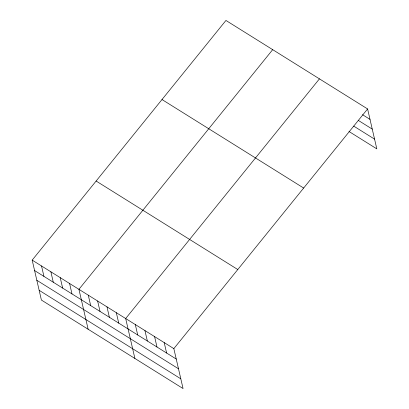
<?xml version="1.0" encoding="UTF-8"?>
<svg xmlns="http://www.w3.org/2000/svg" width="409" height="409" viewBox="0 0 409 409"><rect width="100%" height="100%" fill="white"/><g stroke="black" fill="none" stroke-linecap="round" stroke-linejoin="round"><path stroke-width="0.61" d="M32.183 260.129L173.84 348.626L183.058 388.55L41.401 300.048L32.183 260.129L225.942 20.45L367.599 108.952L376.817 148.871L348.989 131.488M272.691 49.658L78.932 289.332L88.145 329.255M319.439 78.86L125.675 318.539L134.893 358.458M173.84 348.626L367.599 108.952M362.517 114.694L370.007 119.377M358.34 120.415L372.256 129.111M353.698 126.1L374.567 139.137M162.005 99.545L303.657 188.043M96.125 181.034L237.782 269.536M34.591 270.553L176.248 359.051M36.836 280.288L178.493 368.785M39.152 290.313L180.809 378.816M164.208 342.609L166.611 353.033M154.576 336.592L156.979 347.016M144.939 330.574L147.347 340.999M135.307 324.557L137.715 334.981M116.325 312.696L118.733 323.12M106.979 306.857L109.382 317.282M97.628 301.014L100.036 311.438M88.278 295.175L90.686 305.6M69.581 283.493L71.989 293.918M60.23 277.65L62.638 288.074M50.88 271.811L53.288 282.236M41.534 265.968L43.937 276.392"/></g></svg>
